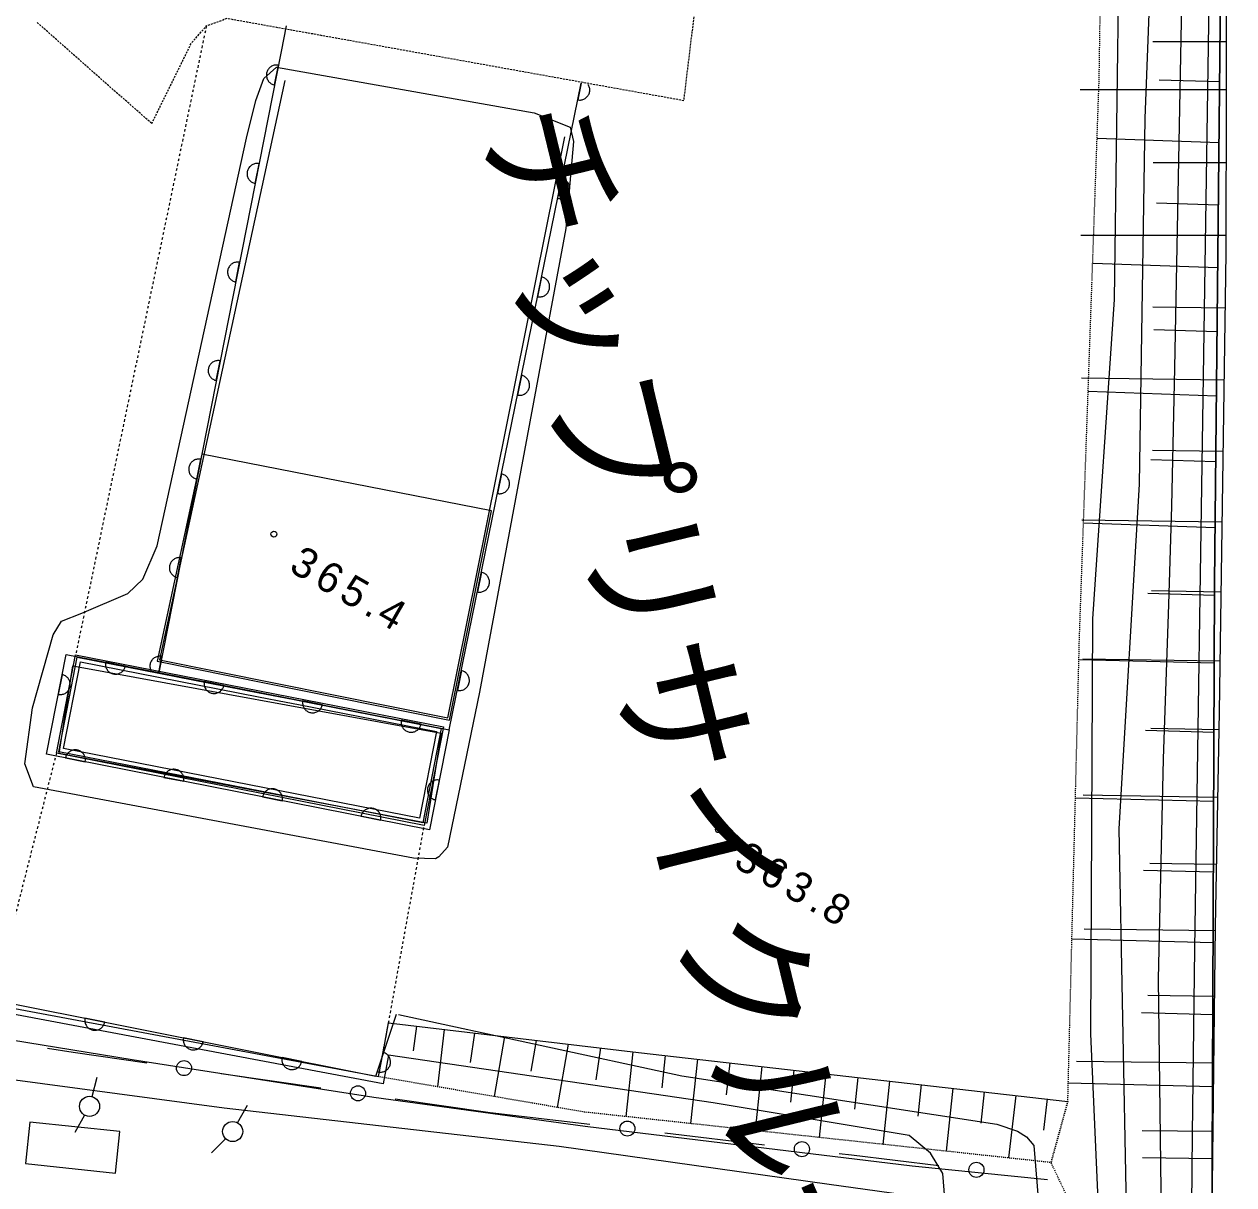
# Model space of a CAD drawing. Header units: millimetres. Extents: x 432273 to 1023813, y 170116 to 705940.
# Drawn here: x 698983 to 759188, y 578800 to 636570 of the extents above; entities that cross this region are included whole.
import ezdxf

# ---------------------------------------------------------------- set-up
doc = ezdxf.new("R2010")
doc.units = ezdxf.units.MM
doc.header["$LTSCALE"] = 100
for name, pattern in [('52106', [1.5, 1, -0.5]), ('561019', [1, 0.5, -0.5]), ('56201', [2.5, 1.25, -1.25]), ('56301', [0.5, 0.25, -0.25])]:
    doc.linetypes.add(name, pattern=pattern)
doc.layers.add('D-BGD', color=7, linetype='Continuous', lineweight=13)
doc.layers.add('●予備設計_LP横断', color=7, linetype='Continuous', lineweight=13)
doc.styles.add('$VERT_BIGFONT', font='txt', dxfattribs={"height": 0.2, "bigfont": 'BIGFONT'})
doc.styles.add('Style-WORKING', font='WORKING.shx')
doc.linetypes.add('56111', pattern='A,1.25,[30,dgnlstyle-dm500.shx,S=0.004,R=0,X=0,Y=0],1.25', length=2.5)
doc.linetypes.add('56130', pattern='A,1,-0.375,[44,dgnlstyle-dm500.shx,S=0.0012,R=0,X=0,Y=0],-0.375', length=1.75)

# ---------------------------------------------------------------- blocks, each defined once
blk = doc.blocks.new('M4142_11')
at = {"layer": '●予備設計_LP横断', "linetype": 'Continuous', "lineweight": 15}
for p, q in [((-0.133, 0.482), (-0.399, 1.446)), ((0.004, -0.5), (0.012, -1.5))]:
    blk.add_line(p, q, dxfattribs=at)
blk.add_circle((0, 0), 0.5, dxfattribs=at)
blk = doc.blocks.new('M4142_10')
at = {"layer": '●予備設計_LP横断', "linetype": 'Continuous', "lineweight": 15}
for p, q in [((-0.004, 0.5), (-0.012, 1.5)), ((-0.128, -0.483), (-0.385, -1.45))]:
    blk.add_line(p, q, dxfattribs=at)
blk.add_circle((0, 0), 0.5, dxfattribs=at)
blk = doc.blocks.new('M7312')
at = {"layer": '●予備設計_LP横断', "linetype": 'Continuous', "lineweight": 20}
blk.add_circle((0, -0.001), 0.15, dxfattribs=at)
blk = doc.blocks.new('21311212131313131')
at = {"layer": 'D-BGD', "linetype": 'Continuous'}
for p, q in [((2407041.7104, -1237198.5244), (2407184.7254, -1244413.4562)), ((2410654.7148, -1237158.5498), (2410673.1764, -1240748.3768)), ((2414235.7701, -1237135.2863), (2414279.9918, -1244239.1331)), ((2417780.9067, -1237115.1603), (2417806.6669, -1240629.1801)), ((2421303.6982, -1237094.2021), (2421344.1415, -1244059.1759)), ((2424781.7992, -1237071.5795), (2424796.4824, -1240522.5335)), ((2428223.9815, -1237052.0944), (2428260.6464, -1243878.1951)), ((2431639.0167, -1237040.5488), (2431647.4249, -1240419.6652)), ((2435009.3616, -1237027.3387), (2435033.4764, -1243709.7644)), ((2435212.5987, -1237212.7649), (2435183.8298, -1244097.9602)), ((2438352.5593, -1237022.068), (2438359.4943, -1240320.5754)), ((2438726.1499, -1237154.5585), (2438711.6132, -1240633.5992)), ((2441655.8685, -1237006.3613), (2441708.154, -1243533.203)), ((2442239.7012, -1237096.3522), (2442210.3231, -1244127.3196)), ((2444919.2894, -1236980.2186), (2444943.7677, -1240288.3298)), ((2445827.6406, -1237036.9136), (2445812.7961, -1240589.6118)), ((2448227.4005, -1236955.7403), (2448291.2126, -1243773.9015)), ((2449415.58, -1236977.4749), (2449385.58, -1244157.3005)), ((2451643.268, -1236921.8494), (2451669.0281, -1240435.8692)), ((2453005.0317, -1236918.0112), (2453011.9138, -1240387.0435)), ((2397394.9316, -1237389.7021), (2397465.1908, -1241030.6858)), ((2399387.6864, -1237664.5819), (2399374.0301, -1240677.7658)), ((2399782.0882, -1237339.875), (2399932.2104, -1244604.2991)), ((2402422.9973, -1237631.5271), (2402335.2027, -1243704.1756)), ((2403414.3003, -1237264.8139), (2403494.1633, -1240888.2543)), ((2405536.4129, -1237597.6217), (2405491.9452, -1240673.3963)), ((2408649.8284, -1237563.7163), (2408559.7524, -1243794.1663)), ((2411844.148, -1237528.9298), (2411798.5249, -1240684.6303)), ((2415038.4676, -1237494.1433), (2414946.0509, -1243886.4954)), ((2418315.7936, -1237458.4529), (2418268.9849, -1240696.1563)), ((2421593.1196, -1237422.7625), (2421498.3014, -1243981.2238)), ((2424962.2611, -1237382.5744), (2424931.4062, -1240699.99)), ((2428331.1882, -1237326.7639), (2428303.0157, -1244069.2096)), ((2431771.8935, -1237269.7644), (2431757.6581, -1240676.6747)), ((2450190.9416, -1245199.8462), (2451746.153, -1245344.4345)), ((2450045.9364, -1246759.5421), (2453165.3283, -1247049.5525)), ((2449900.0949, -1248328.2329), (2451464.6947, -1248469.1447)), ((2449754.2535, -1249896.9238), (2452893.2605, -1250170.5605)), ((2449607.5685, -1251474.6874), (2451181.6108, -1251611.9014)), ((2449460.8836, -1253052.451), (2452618.0457, -1253327.6704)), ((2449313.3486, -1254639.3575), (2450896.505, -1254777.3481)), ((2449165.8137, -1256226.2639), (2452341.2771, -1256503.0071)), ((2449017.4221, -1257822.3844), (2450609.7632, -1257961.1578)), ((2448869.0305, -1259418.505), (2452062.9316, -1259696.855)), ((2452278.8194, -1264184.9394, 364260.9803), (2452760.7981, -1259210.3163, 364409.9803)), ((2448719.7773, -1261023.8931), (2450321.3641, -1261163.4722)), ((2448570.5241, -1262629.2812), (2451782.97, -1262909.2475)), ((2448420.3502, -1264244.5727), (2450030.9489, -1264384.9326)), ((2448269.0193, -1265859.7541), (2451501.2822, -1266141.4474)), ((2448112.1736, -1267474.6533), (2449710.3909, -1267664.1587)), ((2451435.9152, -1272890.5506, 363999.9803), (2451917.8939, -1267915.9275, 364148.9803)), ((2447955.3279, -1269089.5525), (2451115.934, -1269565.8806)), ((2432432.9216, -1275324.4351, 364959.9803), (2400121.7525, -1269435.4933, 364449.9803)), ((2447801.2431, -1270676.0253), (2449339.9856, -1270907.9258)), ((2447647.1582, -1272262.4981), (2450641.5221, -1272713.7721)), ((2450850.302, -1277631.7344, 363951.9803), (2451435.9152, -1272890.5506, 363999.9803)), ((2447501.1684, -1273765.6246), (2448964.6178, -1273947.8731)), ((2447355.1785, -1275268.7511), (2450214.6122, -1275546.4712)), ((2447220.3744, -1276656.7071), (2448447.6116, -1276783.8586)), ((2449778.6188, -1286315.8469, 363864.9803), (2450390.347, -1281354.1116, 363914.9803))]:
    blk.add_line(p, q, dxfattribs=at)
at = {"layer": 'D-BGD', "linetype": '56201'}
for p, q in [((2447085.5704, -1278044.6631), (2437217.6211, -1276471.9686)), ((2397659.4986, -1288144.2584), (2429089.0764, -1293996.3393)), ((2434012.5255, -1294855.0172), (2444731.5949, -1297342.8218))]:
    blk.add_line(p, q, dxfattribs=at)
at = {"layer": 'D-BGD', "linetype": '52106'}
blk.add_line((2402577.305, -1290764.6266), (2397669.3014, -1296568.8081), dxfattribs=at)
at = {"layer": 'D-BGD', "linetype": 'Continuous', "flags": 128}
for points, elevation in [([(2358657.0594, -1257434.2488), (2358883.0058, -1257488.4433), (2363666.2552, -1254985.92), (2364292.9544, -1248216.2993), (2364580.1369, -1244903.237), (2364757.1441, -1243863.5191), (2365081.6103, -1242841.8236), (2365767.0011, -1242114.615), (2367495.7859, -1241718.0511), (2379966.6338, -1240980.9038), (2401301.6748, -1241346.7601), (2419492.4065, -1241244.2065), (2436666.7125, -1241913.3682), (2455513.3578, -1241154.112), (2466807.6847, -1240560.6597), (2476199.2309, -1240685.7736), (2501095.1879, -1240523.7048), (2506318.34, -1240689.1424)], 364999.9803), ([(2367992.8916, -1238440.1059), (2442560.1503, -1238020.1164), (2451766.1215, -1237949.0163), (2458972.2052, -1237851.3192), (2504317.9244, -1237035.7942)], 366999.9802), ([(2368740.0435, -1240019.9441), (2374036.951, -1239707.0406), (2375608.7455, -1239680.5497), (2379180.0497, -1239666.7686), (2413668.1345, -1239615.3553), (2420559.7728, -1239621.4084), (2425451.9913, -1239660.4024), (2433138.1263, -1239770.7815), (2444120.4183, -1239793.1361), (2459856.0138, -1239258.5801), (2464105.7785, -1239136.2574), (2470356.4361, -1239061.6028), (2504117.5074, -1238824.2423)], 365999.9802), ([(2458552.7642, -1242324.3598), (2446905.6598, -1243089.5008), (2426252.4713, -1243425.2469), (2410327.619, -1242672.8369), (2392997.4266, -1242800.7269)], 363999.9803), ([(2455242.761, -1250174.1657), (2454010.0634, -1250312.1883), (2453010.2836, -1250949.3715), (2452157.2485, -1252020.3), (2450730.0789, -1261814.0098), (2448693.1363, -1278006.9738), (2450116.0072, -1278242.1081), (2446840.6448, -1298007.1778), (2446339.4976, -1297920.9375), (2444703.4081, -1306342.8145), (2442180.4309, -1317621.7686), (2438025.4239, -1334245.5786), (2435174.1676, -1349147.9884), (2434283.2729, -1364717.7196), (2433592.2719, -1370426.1047)], 362999.9804)]:
    blk.add_lwpolyline(points, dxfattribs=dict(at, elevation=elevation))
for points in [[(2365981.9522, -1259137.916), (2365034.3823, -1258144.9249), (2364480.1786, -1257368.4173), (2363989.5659, -1256602.7809), (2363342.9416, -1254991.3323), (2363300.26, -1254719.4384), (2362907.4495, -1252204.942), (2363146.3249, -1245875.1139), (2363145.2679, -1245783.3322), (2363111.2929, -1240122.6832), (2363590.3494, -1238891.4863), (2363874.1763, -1238612.5092), (2364040.029, -1238449.0746), (2364492.4052, -1238174.5846), (2367026.3351, -1238017.0004), (2424346.0317, -1237392.783), (2457313.956, -1236846.6285), (2510931.4244, -1235738.1453)], [(2510931.4244, -1235738.1453), (2457313.956, -1236846.6285), (2424346.0317, -1237392.783), (2367026.3351, -1238017.0004)], [(2447085.5704, -1278044.6631), (2448296.3083, -1265578.7845), (2450287.5168, -1244161.0692)]]:
    blk.add_lwpolyline(points, dxfattribs=at)
at = {"layer": 'D-BGD', "linetype": 'Continuous', "extrusion": (-0.00937, 0.54142, 0.8407), "elevation": -383061.6626}
blk.add_lwpolyline([(-2343101.2117, 1273920.5782), (-2366392.7494, 1274271.4544), (-2377967.6456, 1274234.5201)], dxfattribs=at)
at = {"layer": 'D-BGD', "linetype": '561019', "flags": 128}
for points in [[(2515499.6151, -1287423.6178), (2515313.0423, -1287410.4039), (2513204.8792, -1287262.9706), (2511180.9905, -1271959.261), (2509661.3522, -1256382.0983), (2508806.4833, -1247624.8923), (2508547.8894, -1243765.6633), (2508018.7667, -1243289.0355), (2506687.3321, -1243122.1975), (2467350.7416, -1243462.9369), (2456102.6642, -1243559.5704), (2454930.7367, -1244144.6948), (2453349.7975, -1244933.4254), (2450287.5168, -1244161.0692), (2427291.9615, -1244064.985), (2399363.1772, -1243661.2079), (2391059.0036, -1243707.2681), (2371336.6538, -1243814.9852), (2369169.3524, -1244137.9344), (2368384.9062, -1244821.1767), (2367821.1542, -1245803.0813), (2367568.1256, -1246348.587), (2367378.5703, -1247557.0015), (2367313.8553, -1248020.9109), (2367175.5581, -1249006.5776), (2366599.6253, -1252634.6831), (2366445.4273, -1254155.4434), (2366505.9334, -1255402.7075), (2366721.1522, -1256569.3616), (2367419.1657, -1258447.2105), (2366687.3407, -1258799.0076), (2365981.9522, -1259137.916)], [(2450287.5168, -1244161.0692), (2453349.7975, -1244933.4254), (2452477.0458, -1254945.1414), (2451322.0092, -1268198.4985), (2449771.1758, -1278488.8292), (2448978.5549, -1278358.1691), (2447085.5704, -1278044.6631)]]:
    blk.add_lwpolyline(points, dxfattribs=at)
at = {"layer": 'D-BGD', "linetype": '56130', "flags": 128}
for points in [[(2390794.8121, -1269858.7644), (2390671.0307, -1271007.4228), (2388487.003, -1284480.678), (2386846.0935, -1295170.8728), (2384623.2162, -1307848.7743), (2381092.5036, -1328582.1731), (2378102.3982, -1347393.0058), (2376839.8493, -1353439.4661), (2376097.3836, -1356996.9261), (2374326.9772, -1364999.8414), (2374120.1857, -1366154.3587), (2371432.5954, -1379293.8031), (2369644.5415, -1388034.9226), (2384812.9901, -1390339.8152), (2411627.5406, -1394417.8834), (2418706.3849, -1395381.4487), (2424331.7446, -1395670.1665), (2431024.6217, -1396014.3053), (2434892.6826, -1396191.4808), (2434963.707, -1396195.021), (2436999.0512, -1381414.8296), (2439893.2052, -1362356.523), (2440798.3306, -1355813.4256), (2442598.9652, -1342805.1894), (2444182.3015, -1327796.9326), (2446120.5837, -1312294.4034), (2446963.9528, -1306316.0185), (2447997.389, -1299055.3967), (2449172.3938, -1290757.3173), (2450801.8342, -1278692.7979), (2452015.7852, -1268147.3628), (2453656.7244, -1251844.7754), (2454189.9516, -1245085.5467)], [(2514622.5471, -1246109.5844), (2512893.2219, -1246076.058), (2511007.7941, -1246040.2981), (2509122.8466, -1246003.661), (2508538.3439, -1245992.6328), (2455835.1973, -1246138.9807), (2454668.7366, -1255950.0081), (2453065.6197, -1269434.6053), (2451493.7545, -1286129.5583), (2448677.5255, -1311230.5458), (2446125.954, -1331880.9221), (2443096.5522, -1352227.5349), (2441273.7638, -1368245.885), (2438168.0862, -1395687.3816), (2463869.9986, -1403649.2413), (2479646.1722, -1408057.3047), (2485599.6149, -1409294.0132), (2492122.8579, -1409194.1562), (2499317.4246, -1408276.1669), (2501939.2717, -1407512.3298), (2503905.387, -1406763.4532), (2505752.3793, -1405680.3152), (2507219.1074, -1404737.8582), (2508591.4903, -1403384.6409), (2509935.5906, -1401685.3296), (2510922.4481, -1399736.8685), (2511901.0458, -1397709.7832), (2512596.2901, -1395912.9126), (2516142.0589, -1380999.6716), (2516436.1306, -1379760.6903), (2519187.2668, -1366609.2918), (2522979.4057, -1351173.1209), (2524671.516, -1344479.4288), (2524926.2807, -1344103.5992), (2527762.7037, -1339909.4296), (2532672.783, -1322814.3045), (2534881.5989, -1317255.0851), (2538710.9996, -1310972.1599), (2543848.6315, -1302751.4), (2546419.3592, -1297676.4541), (2548058.678, -1293830.1788), (2549288.4649, -1290946.4903), (2550142.7856, -1288615.3832), (2550802.9156, -1286451.578), (2552060.9305, -1282329.3004), (2553583.4364, -1272715.4655), (2555409.2438, -1262455.9617), (2558253.2637, -1246281.8678), (2550721.8299, -1246307.4797), (2526587.9327, -1246387.3916), (2525836.3787, -1246331.6549), (2524047.6685, -1246198.3567), (2522257.601, -1246065.4555), (2520621.0685, -1245943.6426)]]:
    blk.add_lwpolyline(points, dxfattribs=at)
at = {"layer": 'D-BGD', "linetype": 'Continuous'}
for points, elevation in [([(2446665.7917, -1277564.0522), (2449412.8818, -1263403.7848), (2451502.3479, -1247675.0689), (2451818.3755, -1246639.6335), (2452095.2224, -1246175.5691), (2452520.3549, -1245815.4825), (2455543.9954, -1245498.4697), (2456447.4067, -1245514.2147), (2456881.3778, -1245637.7828), (2457278.4066, -1245912.1331), (2457815.5902, -1246388.6136), (2461143.77, -1250992.2769), (2462180.7455, -1251867.7663), (2463278.8641, -1252423.3158), (2463951.5251, -1252506.5459), (2500705.2731, -1256027.9596), (2508717.6584, -1256823.1173)], 363999.9803), ([(2400121.7525, -1269435.4933), (2400955.2031, -1269587.365), (2400960.8563, -1269543.7183), (2400962.9177, -1269500.3852), (2400961.3872, -1269457.366), (2400956.7451, -1269413.7833), (2400946.6735, -1269371.7885), (2400934.3673, -1269329.7105), (2400917.9892, -1269288.8234), (2400897.9359, -1269250.4845), (2400875.1679, -1269212.9397), (2400848.2446, -1269178.8202), (2400819.4838, -1269145.9749), (2400786.5677, -1269116.555), (2400752.211, -1269089.7666), (2400715.9336, -1269066.4869), (2400677.3384, -1269045.3584), (2400637.2194, -1269029.096), (2400595.6598, -1269015.465), (2400553.0567, -1269005.8229), (2400509.4099, -1269000.1697), (2400466.0769, -1268998.1083), (2400423.0576, -1268999.6388), (2400379.4749, -1269004.281), (2400337.4801, -1269014.3526), (2400295.4021, -1269026.6587), (2400254.515, -1269043.0368), (2400216.1762, -1269063.0901), (2400186.8587, -1269081.2418)], 364454.9803), ([(2432610.2769, -1275729.3364), (2437107.3606, -1276344.3456), (2434015.4507, -1294716.3938), (2429651.6059, -1294128.7231), (2432610.2769, -1275729.3364)], 363999.9803), ([(2429887.1965, -1289845.7457), (2429080.2272, -1289703.8107), (2429074.574, -1289747.4575), (2429072.5126, -1289790.7905), (2429074.0431, -1289833.8098), (2429079.5624, -1289877.8727), (2429089.634, -1289919.8675), (2429103.2975, -1289961.5485), (2429118.7985, -1290001.9554), (2429139.7289, -1290040.7744), (2429162.4969, -1290078.3193), (2429190.7776, -1290112.0418), (2429218.6612, -1290144.4069), (2429251.5773, -1290173.8268), (2429286.4142, -1290199.738), (2429323.0886, -1290224.3751), (2429361.767, -1290243.2691), (2429401.4058, -1290260.4087), (2429443.4456, -1290273.1625), (2429486.0487, -1290282.8046), (2429529.6955, -1290288.4578), (2429573.0285, -1290290.5192), (2429616.0478, -1290288.9887), (2429659.2335, -1290282.9892), (2429702.1054, -1290273.3978), (2429743.7865, -1290259.7343), (2429784.1934, -1290244.2333), (2429820.2977, -1290224.0968)], 365101.9803)]:
    blk.add_lwpolyline(points, dxfattribs=dict(at, elevation=elevation))
at = {"layer": 'D-BGD', "linetype": 'Continuous', "extrusion": (0.558135, -0.078466, 0.826032), "elevation": 1768792.5245}
blk.add_lwpolyline([(-901739.7341, -1945547.4229), (-901133.278, -1945515.4867), (-896745.8725, -1945288.3849)], dxfattribs=at)
at = {"layer": 'D-BGD', "linetype": '52106', "flags": 128}
blk.add_lwpolyline([(2402577.305, -1290764.6266), (2399300.7812, -1289232.0041), (2398532.7707, -1288873.1286), (2397659.4986, -1288144.2584), (2397258.9821, -1287122.4138), (2397934.2927, -1282856.708), (2400871.0145, -1264301.6608), (2390473.6861, -1263256.5719), (2378525.7108, -1262186.8487), (2372448.0792, -1261424.8128), (2370233.8166, -1261038.0307), (2367646.5203, -1260081.0837), (2366736.2103, -1259565.6455), (2365981.9522, -1259137.916)], dxfattribs=at)
at = {"layer": 'D-BGD', "linetype": 'Continuous', "flags": 128}
for points, elevation in [([(2407371.2887, -1270045.6068), (2430527.9571, -1273866.6126), (2438272.665, -1275288.1797), (2438772.9819, -1275709.1368), (2438877.1922, -1275879.0492), (2438868.0303, -1276966.1903), (2435709.4215, -1295951.547), (2434574.5452, -1296419.01), (2431769.2945, -1296087.1916), (2428119.962, -1295143.9464), (2427425.6006, -1294742.1664), (2427013.8924, -1293732.4356), (2425983.279, -1291460.4619), (2425254.1429, -1290730.6945), (2423588.0462, -1290056.8791), (2403204.0808, -1286035.7164), (2401322.7739, -1285600.9189), (2400215.5134, -1285230.7512), (2399633.7857, -1284604.4814), (2401644.1714, -1271744.1318), (2402321.8724, -1269937.6574), (2403038.3513, -1269757.5854)], 363999.9803), ([(2431211.4903, -1282405.7588), (2432375.7998, -1275728.6592), (2437102.2526, -1276553.5964), (2433930.8977, -1294739.6487), (2429204.4449, -1293914.7115), (2430790.3208, -1284822.364), (2431095.3058, -1283074.0597)], 363999.9803), ([(2431337.3111, -1282848.5704), (2432538.5753, -1275960.2734), (2436870.6384, -1276716.3719), (2433768.1222, -1294508.0345), (2429436.059, -1293751.936), (2430987.3172, -1284856.1047), (2431227.9708, -1283477.2966)], 362999.9804)]:
    blk.add_lwpolyline(points, close=True, dxfattribs=dict(at, elevation=elevation))
at = {"layer": 'D-BGD', "linetype": '56111'}
for points in [[(2400291.8199, -1284179.2274), (2429249.8785, -1289822.905), (2431846.5948, -1275410.4517), (2402804.6451, -1270192.8249)], [(2444731.5949, -1297342.8218), (2446390.7873, -1297625.2444), (2446594.007, -1297660.1119), (2449771.1758, -1278488.8292), (2448644.0811, -1278302.75), (2447085.5704, -1278044.6631)]]:
    blk.add_lwpolyline(points, dxfattribs=at)
at = {"layer": 'D-BGD', "linetype": 'Continuous'}
for points, elevation in [([(2404889.9571, -1270304.9478), (2405873.6456, -1270484.3435), (2405879.7791, -1270439.8195), (2405881.8404, -1270396.4865), (2405880.31, -1270353.4672), (2405874.3104, -1270310.2815), (2405865.5962, -1270267.8898), (2405852.4129, -1270225.3316), (2405836.9119, -1270184.9247), (2405816.3784, -1270147.463), (2405793.6104, -1270109.9181), (2405766.2902, -1270074.4413), (2405737.0492, -1270042.4731), (2405705.4904, -1270012.6563), (2405670.6536, -1269986.745), (2405634.8563, -1269962.5881), (2405595.7809, -1269942.3368), (2405555.6619, -1269926.0744), (2405514.1024, -1269912.4435), (2405471.4992, -1269902.8014), (2405428.3326, -1269896.2709), (2405384.5194, -1269895.0867), (2405341.9803, -1269895.7401), (2405297.9175, -1269901.2594), (2405255.0455, -1269910.8508), (2405213.8447, -1269923.6371), (2405173.4378, -1269939.1381), (2405134.6187, -1269960.0686), (2405097.0738, -1269982.8365), (2405062.9544, -1270009.7598), (2405030.1091, -1270038.5206), (2405001.1694, -1270070.5596), (2404973.9008, -1270105.7934), (2404949.7439, -1270141.5907), (2404929.4926, -1270180.6661), (2404913.2302, -1270220.785), (2404900.0794, -1270261.4674), (2404889.9571, -1270304.9478)], 364532.9803), ([(2409808.0027, -1271200.5689), (2410792.5683, -1271380.4447), (2410798.2216, -1271336.798), (2410800.283, -1271293.4649), (2410798.7525, -1271250.4457), (2410793.2332, -1271206.3828), (2410783.1616, -1271164.388), (2410770.8554, -1271122.31), (2410755.3544, -1271081.9031), (2410734.424, -1271043.0841), (2410711.656, -1271005.5392), (2410684.7327, -1270971.4197), (2410655.9719, -1270938.5744), (2410623.933, -1270909.6347), (2410588.6991, -1270882.3661), (2410552.4217, -1270859.0864), (2410513.3463, -1270838.8351), (2410474.5847, -1270822.1757), (2410433.0251, -1270808.5447), (2410389.5448, -1270798.4224), (2410345.898, -1270792.7692), (2410302.565, -1270790.7078), (2410259.5457, -1270792.2383), (2410216.8402, -1270797.3607), (2410173.9682, -1270806.9521), (2410131.8902, -1270819.2582), (2410091.0031, -1270835.6364), (2410053.5415, -1270856.1698), (2410015.1194, -1270878.4576), (2409980.5198, -1270906.2581), (2409948.1546, -1270934.1417), (2409918.7347, -1270967.0578), (2409892.8235, -1271001.8947), (2409868.6666, -1271037.692), (2409848.4153, -1271076.7673), (2409832.1529, -1271116.8863), (2409818.5219, -1271158.4459), (2409808.0027, -1271200.5689)], 364610.9803), ([(2414726.4452, -1272097.5473), (2415710.1337, -1272276.943), (2415716.2672, -1272232.419), (2415717.8484, -1272189.9632), (2415716.7981, -1272146.0668), (2415711.6757, -1272103.3612), (2415702.0843, -1272060.4893), (2415689.7782, -1272018.4113), (2415672.9198, -1271978.4013), (2415652.8665, -1271940.0625), (2415630.0985, -1271902.5176), (2415603.6555, -1271867.521), (2415574.4144, -1271835.5528), (2415541.9785, -1271805.2558), (2415507.1417, -1271779.3446), (2415471.3444, -1271755.1876), (2415432.269, -1271734.9364), (2415392.15, -1271718.6739), (2415350.5905, -1271705.043), (2415307.9873, -1271695.4009), (2415264.8207, -1271688.8705), (2415221.0075, -1271687.6862), (2415178.4684, -1271688.3396), (2415134.4056, -1271693.8589), (2415092.4108, -1271703.9305), (2415050.3328, -1271716.2366), (2415009.9259, -1271731.7376), (2414971.1068, -1271752.6681), (2414933.5619, -1271775.4361), (2414899.4425, -1271802.3593), (2414866.5972, -1271831.1202), (2414837.6575, -1271863.1591), (2414810.3889, -1271898.3929), (2414787.1091, -1271934.6704), (2414766.8579, -1271973.7458), (2414749.7183, -1272013.3846), (2414736.5675, -1272054.067), (2414726.4452, -1272097.5473)], 364687.9803), ([(2419645.3679, -1272993.6486), (2420629.0564, -1273173.0443), (2420634.7097, -1273129.3975), (2420636.7711, -1273086.0645), (2420635.2406, -1273043.0452), (2420629.7213, -1272998.9823), (2420620.5268, -1272957.4677), (2420607.3435, -1272914.9095), (2420591.8425, -1272874.5026), (2420571.7892, -1272836.1638), (2420549.0213, -1272798.6189), (2420521.2208, -1272764.0192), (2420493.3372, -1272731.6541), (2420460.4211, -1272702.2342), (2420426.0644, -1272675.4458), (2420389.7869, -1272652.1661), (2420350.7116, -1272631.9148), (2420311.0728, -1272614.7752), (2420269.5132, -1272601.1443), (2420226.91, -1272591.5022), (2420183.2633, -1272585.8489), (2420139.9302, -1272583.7875), (2420096.911, -1272585.318), (2420052.8481, -1272590.8373), (2420010.4563, -1272599.5516), (2419968.7753, -1272613.2151), (2419928.3684, -1272628.7161), (2419890.0296, -1272648.7694), (2419852.4847, -1272671.5373), (2419817.885, -1272699.3378), (2419785.5199, -1272727.2214), (2419756.1, -1272760.1375), (2419729.3116, -1272794.4942), (2419705.1547, -1272830.2915), (2419684.9034, -1272869.3669), (2419668.641, -1272909.4858), (2419655.01, -1272951.0454), (2419645.3679, -1272993.6486)], 364765.9803), ([(2424562.9333, -1273890.1468), (2425547.499, -1274070.0227), (2425553.1522, -1274026.3759), (2425555.2136, -1273983.0429), (2425553.6831, -1273940.0236), (2425548.1638, -1273895.9608), (2425538.5724, -1273853.0888), (2425526.2663, -1273811.0108), (2425510.2851, -1273771.481), (2425489.3546, -1273732.662), (2425466.5866, -1273695.1171), (2425439.6634, -1273660.9977), (2425410.9025, -1273628.1524), (2425379.3438, -1273598.3355), (2425343.6298, -1273571.9441), (2425307.8325, -1273547.7872), (2425268.7571, -1273527.5359), (2425229.5153, -1273511.7536), (2425187.9557, -1273498.1227), (2425144.4754, -1273488.0004), (2425101.3088, -1273481.47), (2425057.4956, -1273480.2858), (2425014.9565, -1273480.9391), (2424971.7708, -1273486.9386), (2424928.8989, -1273496.53), (2424886.8209, -1273508.8361), (2424845.9338, -1273525.2143), (2424808.4721, -1273545.7478), (2424770.05, -1273568.0356), (2424735.9306, -1273594.9589), (2424703.0853, -1273623.7197), (2424674.1456, -1273655.7586), (2424647.7541, -1273691.4727), (2424623.5972, -1273727.2699), (2424603.346, -1273766.3453), (2424587.0835, -1273806.4643), (2424573.9328, -1273847.1467), (2424562.9333, -1273890.1468)], 364843.9803), ([(2429481.856, -1274786.2481), (2430465.5445, -1274965.6438), (2430471.1978, -1274921.997), (2430473.2592, -1274878.664), (2430471.7287, -1274835.6447), (2430467.0865, -1274792.062), (2430457.0149, -1274750.0672), (2430444.7088, -1274707.9892), (2430428.3306, -1274667.1021), (2430408.2774, -1274628.7633), (2430385.5094, -1274591.2184), (2430358.5861, -1274557.099), (2430329.8253, -1274524.2536), (2430296.9092, -1274494.8337), (2430262.5525, -1274468.0453), (2430226.275, -1274444.7656), (2430187.1997, -1274424.5143), (2430147.5609, -1274407.3747), (2430106.0013, -1274393.7438), (2430063.3981, -1274384.1017), (2430019.7514, -1274378.4484), (2429976.4183, -1274376.387), (2429933.3991, -1274377.9175), (2429889.3362, -1274383.4369), (2429847.8216, -1274392.6313), (2429805.2634, -1274405.8146), (2429764.8565, -1274421.3156), (2429726.5177, -1274441.3689), (2429688.9728, -1274464.1369), (2429654.3731, -1274491.9373), (2429621.5278, -1274520.6981), (2429592.5881, -1274552.7371), (2429565.7997, -1274587.0937), (2429542.0398, -1274624.2483), (2429521.7885, -1274663.3237), (2429505.1291, -1274702.0854), (2429491.4981, -1274743.6449), (2429481.856, -1274786.2481)], 364920.9803), ([(2435937.3413, -1275940.9614), (2434952.526, -1275767.7891), (2434946.8728, -1275811.4359), (2434944.8114, -1275854.7689), (2434947.219, -1275898.2683), (2434952.3414, -1275940.9738), (2434961.9328, -1275983.8458), (2434975.5963, -1276025.5269), (2434991.0973, -1276065.9338), (2435012.5079, -1276103.8756), (2435035.2759, -1276141.4205), (2435062.1992, -1276175.54), (2435090.96, -1276208.3853), (2435123.8761, -1276237.8052), (2435158.713, -1276263.7164), (2435194.9904, -1276286.9961), (2435234.0658, -1276307.2474), (2435274.1848, -1276323.5099), (2435315.7443, -1276337.1408), (2435358.3475, -1276346.7829), (2435401.9943, -1276352.4362), (2435445.8075, -1276353.6204), (2435488.8268, -1276352.0899), (2435531.5323, -1276346.9675), (2435574.4042, -1276337.3761), (2435616.0853, -1276323.7127), (2435656.4922, -1276308.2116), (2435694.434, -1276286.801), (2435731.9789, -1276264.033), (2435766.0984, -1276237.1097), (2435798.9437, -1276208.3489), (2435828.3636, -1276175.4328), (2435854.2748, -1276140.5959), (2435878.4317, -1276104.7987), (2435897.8059, -1276065.2431), (2435914.0683, -1276025.1241), (2435927.6992, -1275983.5646), (2435937.3413, -1275940.9614)], 364784.9803), ([(2432185.11, -1276739.226), (2432011.9377, -1277724.0413), (2432055.5844, -1277729.6946), (2432098.9175, -1277731.756), (2432141.9367, -1277730.2255), (2432185.9996, -1277724.7062), (2432227.9944, -1277714.6346), (2432270.5526, -1277701.4513), (2432310.0824, -1277685.4701), (2432348.9014, -1277664.5396), (2432386.4463, -1277641.7716), (2432420.5657, -1277614.8484), (2432452.5339, -1277585.6074), (2432481.9538, -1277552.6913), (2432507.865, -1277517.8544), (2432532.0219, -1277482.0571), (2432551.396, -1277442.5016), (2432567.6585, -1277402.3826), (2432581.2894, -1277360.823), (2432590.9315, -1277318.2198), (2432596.5848, -1277274.5731), (2432598.6461, -1277231.2401), (2432597.1157, -1277188.2208), (2432591.1161, -1277145.0351), (2432581.5247, -1277102.1631), (2432567.8612, -1277060.4821), (2432552.3602, -1277020.0752), (2432530.9496, -1276982.1333), (2432508.1816, -1276944.5884), (2432480.3812, -1276909.9888), (2432452.4975, -1276877.6236), (2432419.5814, -1276848.2038), (2432384.7445, -1276822.2925), (2432347.5899, -1276798.5326), (2432308.5145, -1276778.2813), (2432269.2727, -1276762.4991), (2432227.7132, -1276748.8681), (2432185.11, -1276739.226)], 364979.9803), ([(2448567.4542, -1278257.3815), (2449522.5493, -1278555.6486), (2449533.5487, -1278512.6484), (2449540.9563, -1278469.962), (2449544.772, -1278427.5894), (2449545.0791, -1278383.296), (2449540.4369, -1278339.7133), (2449533.08, -1278296.9246), (2449522.1313, -1278254.4496), (2449506.6302, -1278214.0427), (2449488.8947, -1278173.5526), (2449465.6465, -1278136.8848), (2449441.041, -1278100.6141), (2449412.7604, -1278066.8916), (2449381.2016, -1278037.0747), (2449348.6825, -1278009.0122), (2449312.4882, -1277983.4979), (2449274.7702, -1277962.8497), (2449236.0918, -1277943.9558), (2449194.1353, -1277928.9675), (2449151.1351, -1277917.968), (2449108.4488, -1277910.5604), (2449066.0761, -1277906.7447), (2449021.7827, -1277906.4377), (2448978.2, -1277911.0798), (2448935.4113, -1277918.4367), (2448892.9363, -1277929.3855), (2448852.5294, -1277944.8865), (2448812.9164, -1277963.1022), (2448775.3716, -1277985.8702), (2448739.581, -1278009.5986), (2448706.7357, -1278038.3594), (2448676.0417, -1278069.438), (2448647.4989, -1278102.8343), (2448621.9847, -1278139.0285), (2448601.3364, -1278176.7465), (2448583.3196, -1278215.9051), (2448567.4542, -1278257.3815)], 364867.9803), ([(2436832.9127, -1279627.8981), (2437006.0851, -1278643.0828), (2436962.4383, -1278637.4295), (2436919.1053, -1278635.3682), (2436876.086, -1278636.8986), (2436832.0231, -1278642.418), (2436790.0283, -1278652.4896), (2436747.9503, -1278664.7957), (2436707.9404, -1278681.6541), (2436669.6016, -1278701.7073), (2436632.0567, -1278724.4753), (2436597.457, -1278752.2758), (2436565.4889, -1278781.5168), (2436536.5492, -1278813.5557), (2436509.2806, -1278848.7896), (2436486.0008, -1278885.067), (2436465.7496, -1278924.1424), (2436449.4871, -1278964.2614), (2436436.3364, -1279004.9438), (2436427.0912, -1279048.9043), (2436421.438, -1279092.5511), (2436419.8568, -1279135.0069), (2436421.3873, -1279178.0262), (2436426.9066, -1279222.0891), (2436436.9782, -1279264.0839), (2436449.2843, -1279306.1619), (2436466.1427, -1279346.1718), (2436486.196, -1279384.5106), (2436509.8411, -1279422.5357), (2436536.7644, -1279456.6552), (2436566.0054, -1279488.6233), (2436598.0443, -1279517.563), (2436633.2782, -1279544.8316), (2436669.5556, -1279568.1114), (2436708.631, -1279588.3626), (2436748.75, -1279604.6251), (2436789.4324, -1279617.7758), (2436832.9127, -1279627.8981)], 364739.9803), ([(2431321.0027, -1281664.2631), (2431149.1877, -1282648.6814), (2431192.8345, -1282654.3347), (2431236.1675, -1282656.3961), (2431279.1868, -1282654.8656), (2431322.3725, -1282648.866), (2431365.2445, -1282639.2746), (2431406.4453, -1282626.4883), (2431447.3324, -1282610.1101), (2431485.2743, -1282588.6995), (2431522.8192, -1282565.9315), (2431556.9386, -1282539.0083), (2431589.7839, -1282510.2474), (2431618.7236, -1282478.2085), (2431645.1151, -1282442.4945), (2431668.3948, -1282406.217), (2431688.6461, -1282367.1416), (2431704.9085, -1282327.0226), (2431718.0593, -1282286.3402), (2431728.1816, -1282242.8599), (2431733.8348, -1282199.2131), (2431735.019, -1282155.3999), (2431733.0084, -1282113.2578), (2431727.489, -1282069.195), (2431717.4174, -1282027.2002), (2431705.1113, -1281985.1222), (2431688.7331, -1281944.2351), (2431668.1997, -1281906.7734), (2431645.4317, -1281869.2285), (2431617.6312, -1281834.6288), (2431588.3902, -1281802.6607), (2431556.3513, -1281773.721), (2431521.1174, -1281746.4524), (2431484.84, -1281723.1727), (2431445.7646, -1281702.9214), (2431405.6456, -1281686.6589), (2431364.9632, -1281673.5082), (2431321.0027, -1281664.2631)], 365030.9803), ([(2449096.5989, -1282326.2822), (2448921.1921, -1283311.0143), (2448964.8389, -1283316.6675), (2449008.6521, -1283317.8517), (2449051.1912, -1283317.1984), (2449095.254, -1283311.6791), (2449137.2488, -1283301.6075), (2449179.3268, -1283289.3014), (2449220.2139, -1283272.9232), (2449258.1558, -1283251.5126), (2449295.7007, -1283228.7446), (2449329.8201, -1283201.8213), (2449362.6655, -1283173.0605), (2449391.6052, -1283141.0215), (2449417.9966, -1283105.3075), (2449442.1535, -1283069.5102), (2449462.4048, -1283030.4349), (2449478.6672, -1282990.3159), (2449491.818, -1282949.6335), (2449501.0631, -1282905.673), (2449507.5935, -1282862.5064), (2449508.7777, -1282818.6932), (2449506.767, -1282776.5511), (2449501.2477, -1282732.4882), (2449492.5335, -1282690.0964), (2449478.87, -1282648.4154), (2449463.369, -1282608.0085), (2449441.9584, -1282570.0666), (2449419.6706, -1282531.6446), (2449392.2671, -1282498.4023), (2449363.5063, -1282465.557), (2449330.5902, -1282436.1371), (2449296.2335, -1282409.3487), (2449259.956, -1282386.0689), (2449220.8807, -1282365.8176), (2449180.7617, -1282349.5552), (2449139.2021, -1282335.9243), (2449096.5989, -1282326.2822)], 364871.9803), ([(2435966.6541, -1284550.6174), (2436139.8265, -1283565.8021), (2436096.1797, -1283560.1488), (2436052.8467, -1283558.0875), (2436010.7046, -1283560.0981), (2435966.6417, -1283565.6175), (2435924.6469, -1283575.6891), (2435882.5689, -1283587.9952), (2435841.6818, -1283604.3734), (2435804.2201, -1283624.9068), (2435766.6752, -1283647.6748), (2435732.0756, -1283675.4753), (2435699.2303, -1283704.2361), (2435670.2906, -1283736.275), (2435643.8992, -1283771.9891), (2435620.6194, -1283808.2665), (2435600.3681, -1283847.3419), (2435584.1057, -1283887.4609), (2435570.9549, -1283928.1433), (2435560.8326, -1283971.6236), (2435555.1794, -1284015.2704), (2435554.4754, -1284058.2064), (2435556.0059, -1284101.2257), (2435561.5252, -1284145.2886), (2435570.7196, -1284186.8032), (2435583.9029, -1284229.3614), (2435600.2811, -1284270.2485), (2435620.8145, -1284307.7101), (2435643.5825, -1284345.255), (2435671.383, -1284379.8547), (2435700.1438, -1284412.7), (2435732.6629, -1284440.7625), (2435767.0196, -1284467.5509), (2435804.1742, -1284491.3109), (2435843.2496, -1284511.5621), (2435882.4914, -1284527.3444), (2435924.051, -1284540.9753), (2435966.6541, -1284550.6174)], 364858.9803), ([(2400526.0761, -1284690.5209), (2399541.2608, -1284517.3486), (2399536.4847, -1284561.4755), (2399534.4233, -1284604.8086), (2399535.9538, -1284647.8278), (2399541.4731, -1284691.8907), (2399551.5447, -1284733.8855), (2399563.8508, -1284775.9635), (2399580.7092, -1284815.9734), (2399600.7625, -1284854.3123), (2399623.5305, -1284891.8572), (2399651.8111, -1284925.5796), (2399680.5719, -1284958.425), (2399712.6109, -1284987.3647), (2399748.3249, -1285013.7561), (2399784.1222, -1285037.913), (2399823.1975, -1285058.1643), (2399863.3165, -1285074.4267), (2399904.4791, -1285086.7003), (2399947.9594, -1285096.8226), (2399991.6062, -1285102.4758), (2400034.0621, -1285104.057), (2400077.0813, -1285102.5265), (2400121.1442, -1285097.0072), (2400163.139, -1285086.9356), (2400205.6972, -1285073.7523), (2400245.2269, -1285057.7711), (2400284.046, -1285036.8407), (2400321.5909, -1285014.0727), (2400355.7103, -1284987.1494), (2400387.6785, -1284957.9084), (2400417.0984, -1284924.9923), (2400443.8868, -1284890.6356), (2400467.1665, -1284854.3582), (2400487.4178, -1284815.2828), (2400503.6802, -1284775.1638), (2400517.3112, -1284733.6043), (2400526.0761, -1284690.5209)], 364339.9803), ([(2405449.7558, -1285555.0252), (2404464.9405, -1285381.8528), (2404459.2872, -1285425.4996), (2404457.2258, -1285468.8326), (2404458.7563, -1285511.8519), (2404464.2757, -1285555.9148), (2404474.3472, -1285597.9096), (2404487.5305, -1285640.4678), (2404503.5117, -1285679.9975), (2404524.4422, -1285718.8165), (2404547.2102, -1285756.3614), (2404574.1334, -1285790.4809), (2404603.3744, -1285822.449), (2404636.2905, -1285851.8689), (2404670.6472, -1285878.6573), (2404706.9247, -1285901.9371), (2404746.0001, -1285922.1883), (2404786.119, -1285938.4508), (2404827.6786, -1285952.0817), (2404870.762, -1285960.8467), (2404914.4087, -1285966.4999), (2404957.7418, -1285968.5613), (2405000.761, -1285967.0308), (2405043.9467, -1285961.0313), (2405086.8187, -1285951.4399), (2405128.0195, -1285938.6536), (2405168.9066, -1285922.2754), (2405206.8485, -1285900.8648), (2405244.3934, -1285878.0968), (2405278.5128, -1285851.1735), (2405311.3582, -1285822.4127), (2405340.778, -1285789.4966), (2405366.6893, -1285754.6597), (2405389.969, -1285718.3823), (2405410.2203, -1285679.3069), (2405426.4827, -1285639.1879), (2405439.6335, -1285598.5055), (2405449.7558, -1285555.0252)], 364466.9803), ([(2410372.5583, -1286419.0492), (2409387.2628, -1286246.7541), (2409381.6095, -1286290.4008), (2409380.9055, -1286333.3369), (2409382.436, -1286376.3562), (2409387.9553, -1286420.419), (2409398.0269, -1286462.4138), (2409410.3331, -1286504.4918), (2409427.1914, -1286544.5018), (2409447.2447, -1286582.8406), (2409470.0127, -1286620.3855), (2409497.8131, -1286654.9851), (2409527.0541, -1286686.9533), (2409559.0931, -1286715.893), (2409594.3269, -1286743.1616), (2409630.6044, -1286766.4413), (2409669.6797, -1286786.6926), (2409708.9216, -1286802.4748), (2409750.4811, -1286816.1058), (2409793.5645, -1286824.8707), (2409837.2113, -1286830.524), (2409880.5443, -1286832.5854), (2409923.5635, -1286831.0549), (2409967.6264, -1286825.5355), (2410009.6212, -1286815.4639), (2410051.6992, -1286803.1578), (2410091.7092, -1286786.2995), (2410130.048, -1286766.2462), (2410168.0731, -1286742.601), (2410202.1925, -1286715.6778), (2410234.1607, -1286686.4367), (2410263.1004, -1286654.3978), (2410290.369, -1286619.164), (2410313.6487, -1286582.8865), (2410333.9, -1286543.8111), (2410350.1624, -1286503.6921), (2410363.3132, -1286463.0097), (2410372.5583, -1286419.0492)], 364593.9803), ([(2415295.7578, -1287284.4307), (2414310.9425, -1287111.2583), (2414305.2892, -1287154.9051), (2414303.2278, -1287198.2381), (2414305.2385, -1287240.3802), (2414310.7579, -1287284.4431), (2414320.3493, -1287327.3151), (2414333.1356, -1287368.5159), (2414349.5138, -1287409.403), (2414370.9244, -1287447.3449), (2414393.6924, -1287484.8898), (2414420.6156, -1287519.0092), (2414449.3765, -1287551.8545), (2414482.2926, -1287581.2744), (2414517.1294, -1287607.1856), (2414553.4069, -1287630.4654), (2414592.4823, -1287650.7167), (2414632.6013, -1287666.9791), (2414674.1608, -1287680.6101), (2414716.764, -1287690.2522), (2414760.4108, -1287695.9054), (2414804.224, -1287697.0896), (2414847.2432, -1287695.5591), (2414890.4289, -1287689.5596), (2414933.3009, -1287679.9682), (2414974.5018, -1287667.1819), (2415015.3889, -1287650.8037), (2415052.8505, -1287630.2702), (2415090.3954, -1287607.5023), (2415124.9951, -1287579.7018), (2415157.8404, -1287550.941), (2415186.7801, -1287518.9021), (2415213.1715, -1287483.188), (2415236.4512, -1287446.9106), (2415256.7025, -1287407.8352), (2415272.965, -1287367.7162), (2415286.1157, -1287327.0338), (2415295.7578, -1287284.4307)], 364720.9803), ([(2430458.2528, -1286588.9031), (2430285.0805, -1287573.7185), (2430328.7272, -1287579.3717), (2430372.5404, -1287580.5559), (2430415.5597, -1287579.0254), (2430459.6226, -1287573.5061), (2430501.6174, -1287563.4345), (2430543.6954, -1287551.1284), (2430583.7053, -1287534.27), (2430622.0442, -1287514.2168), (2430659.589, -1287491.4488), (2430693.3115, -1287463.1681), (2430726.1568, -1287434.4073), (2430755.0965, -1287402.3684), (2430781.488, -1287366.6543), (2430805.6449, -1287330.8571), (2430825.019, -1287291.3015), (2430840.8012, -1287252.0597), (2430854.4322, -1287210.5001), (2430864.0743, -1287167.897), (2430869.7275, -1287124.2502), (2430871.7889, -1287080.9172), (2430869.3813, -1287037.4177), (2430864.7391, -1286993.835), (2430854.6675, -1286951.8402), (2430841.4842, -1286909.282), (2430825.503, -1286869.7523), (2430804.5726, -1286830.9333), (2430781.8046, -1286793.3884), (2430754.0041, -1286758.7887), (2430725.6403, -1286727.3008), (2430692.7242, -1286697.8809), (2430657.8873, -1286671.9696), (2430621.2129, -1286647.3325), (2430582.1375, -1286627.0813), (2430542.8957, -1286611.299), (2430500.8559, -1286598.5452), (2430458.2528, -1286588.9031)], 365080.9803), ([(2448220.9221, -1287249.5457), (2448045.9954, -1288233.4007), (2448089.6422, -1288239.054), (2448132.9752, -1288241.1153), (2448175.9945, -1288239.5848), (2448220.0574, -1288234.0655), (2448262.0522, -1288223.9939), (2448304.1302, -1288211.6878), (2448344.1401, -1288194.8294), (2448382.4789, -1288174.7761), (2448420.0238, -1288152.0082), (2448454.6235, -1288124.2077), (2448487.4688, -1288095.4469), (2448516.4085, -1288063.408), (2448542.3197, -1288028.5711), (2448566.9568, -1287991.8967), (2448586.331, -1287952.3411), (2448602.9904, -1287913.5795), (2448616.6213, -1287872.0199), (2448625.3862, -1287828.9365), (2448631.0395, -1287785.2898), (2448633.1009, -1287741.9568), (2448631.5704, -1287698.9375), (2448626.051, -1287654.8746), (2448616.8566, -1287613.36), (2448603.6733, -1287570.8018), (2448586.815, -1287530.7919), (2448566.7617, -1287492.453), (2448543.9937, -1287454.9082), (2448517.0704, -1287420.7887), (2448488.3096, -1287387.9434), (2448455.3935, -1287358.5235), (2448420.5566, -1287332.6123), (2448384.7594, -1287308.4554), (2448345.684, -1287288.2041), (2448305.565, -1287271.9416), (2448264.0055, -1287258.3107), (2448220.9221, -1287249.5457)], 364897.9803), ([(2420218.5603, -1288148.4547), (2419233.745, -1287975.2824), (2419228.0918, -1288018.9292), (2419226.9075, -1288062.7424), (2419228.438, -1288105.7616), (2419233.5604, -1288148.4672), (2419243.1518, -1288191.3391), (2419256.8153, -1288233.0202), (2419273.1934, -1288273.9073), (2419293.7269, -1288311.3689), (2419316.4949, -1288348.9138), (2419344.2953, -1288383.5135), (2419373.0562, -1288416.3588), (2419405.0951, -1288445.2985), (2419439.932, -1288471.2097), (2419477.0866, -1288494.9697), (2419516.162, -1288515.2209), (2419555.4038, -1288531.0032), (2419596.9633, -1288544.6341), (2419639.5665, -1288554.2762), (2419683.2133, -1288559.9295), (2419727.0265, -1288561.1137), (2419770.0458, -1288559.5832), (2419814.1086, -1288554.0639), (2419855.6232, -1288544.8694), (2419897.3043, -1288531.206), (2419938.1914, -1288514.8278), (2419976.5302, -1288494.7745), (2420014.0751, -1288472.0065), (2420047.7976, -1288443.7259), (2420080.6429, -1288414.9651), (2420109.5826, -1288382.9261), (2420135.4938, -1288348.0893), (2420160.1309, -1288311.4148), (2420179.505, -1288271.8593), (2420195.2873, -1288232.6174), (2420208.9182, -1288191.0579), (2420218.5603, -1288148.4547)], 364847.9803), ([(2425142.24, -1289012.959), (2424157.4247, -1288839.7867), (2424151.7714, -1288883.4334), (2424149.7101, -1288926.7664), (2424151.2406, -1288969.7857), (2424157.2401, -1289012.9714), (2424166.8315, -1289055.8434), (2424179.6178, -1289097.0442), (2424195.996, -1289137.9313), (2424216.0492, -1289176.2702), (2424240.1746, -1289213.4181), (2424267.0979, -1289247.5375), (2424295.8587, -1289280.3829), (2424327.8976, -1289309.3226), (2424363.6117, -1289335.714), (2424399.4089, -1289359.8709), (2424438.9645, -1289379.245), (2424479.0835, -1289395.5074), (2424519.7659, -1289408.6582), (2424563.2462, -1289418.7805), (2424606.893, -1289424.4337), (2424649.829, -1289425.1378), (2424692.8483, -1289423.6073), (2424736.431, -1289418.9651), (2424778.4258, -1289408.8935), (2424820.984, -1289395.7102), (2424861.3909, -1289380.2092), (2424899.3327, -1289358.7986), (2424936.8776, -1289336.0306), (2424971.4773, -1289308.2302), (2425003.8424, -1289280.3465), (2425032.3851, -1289246.9502), (2425059.1735, -1289212.5935), (2425082.9335, -1289175.4389), (2425103.1847, -1289136.3635), (2425118.967, -1289097.1217), (2425132.5979, -1289055.5621), (2425142.24, -1289012.959)], 364974.9803), ([(2435101.2727, -1289473.8169), (2435274.445, -1288489.0016), (2435230.7983, -1288483.3483), (2435187.4653, -1288481.287), (2435144.446, -1288482.8174), (2435101.2603, -1288488.817), (2435058.3883, -1288498.4084), (2435017.1875, -1288511.1947), (2434976.3004, -1288527.5729), (2434937.9615, -1288547.6261), (2434899.9365, -1288571.2713), (2434866.6942, -1288598.6748), (2434833.8488, -1288627.4356), (2434804.9092, -1288659.4745), (2434778.5177, -1288695.1886), (2434754.3608, -1288730.9858), (2434734.9867, -1288770.5414), (2434717.8471, -1288810.1802), (2434705.5735, -1288851.3428), (2434695.4512, -1288894.8231), (2434689.798, -1288938.4699), (2434687.7366, -1288981.8029), (2434689.7473, -1289023.945), (2434695.2666, -1289068.0079), (2434705.3382, -1289110.0027), (2434718.5215, -1289152.5609), (2434734.0225, -1289192.9678), (2434755.4331, -1289230.9096), (2434778.2011, -1289268.4545), (2434805.1244, -1289302.574), (2434833.8852, -1289335.4193), (2434866.8013, -1289364.8392), (2434901.6382, -1289390.7504), (2434937.9156, -1289414.0302), (2434976.991, -1289434.2814), (2435017.11, -1289450.5439), (2435058.6696, -1289464.1748), (2435101.2727, -1289473.8169)], 364976.9803), ([(2429598.6145, -1291514.1066), (2429428.5539, -1292499.4854), (2429472.2007, -1292505.1386), (2429516.0139, -1292506.3228), (2429559.0331, -1292504.7923), (2429602.2188, -1292498.7928), (2429645.0908, -1292489.2014), (2429686.2917, -1292476.4151), (2429727.1788, -1292460.0369), (2429765.1206, -1292438.6263), (2429802.6655, -1292415.8583), (2429837.2651, -1292388.0579), (2429868.7531, -1292359.694), (2429898.173, -1292326.7779), (2429924.0842, -1292291.941), (2429947.8442, -1292254.7864), (2429968.0954, -1292215.7111), (2429983.8777, -1292176.4692), (2429997.5086, -1292134.9097), (2430006.2736, -1292091.8263), (2430011.9268, -1292048.1795), (2430013.9882, -1292004.8465), (2430011.5806, -1291961.3471), (2430006.4582, -1291918.6415), (2429996.3866, -1291876.6468), (2429983.2033, -1291834.0885), (2429966.3449, -1291794.0786), (2429946.2917, -1291755.7398), (2429923.5237, -1291718.1949), (2429895.2431, -1291684.4724), (2429866.4822, -1291651.6271), (2429834.4433, -1291622.6874), (2429798.7293, -1291596.296), (2429762.4518, -1291573.0162), (2429723.3764, -1291552.7649), (2429683.2574, -1291536.5025), (2429642.575, -1291523.3517), (2429598.6145, -1291514.1066)], 365128.9803), ([(2447345.7254, -1292171.9322), (2447170.3186, -1293156.6643), (2447213.9654, -1293162.3175), (2447257.7786, -1293163.5018), (2447300.7978, -1293161.9713), (2447344.3805, -1293157.3291), (2447386.3753, -1293147.2575), (2447428.9335, -1293134.0742), (2447468.4633, -1293118.093), (2447507.2823, -1293097.1626), (2447544.8272, -1293074.3946), (2447578.9466, -1293047.4713), (2447611.7919, -1293018.7105), (2447641.2118, -1292985.7944), (2447667.1231, -1292950.9575), (2447690.4028, -1292914.6801), (2447710.6541, -1292875.6047), (2447726.9165, -1292835.4857), (2447740.0673, -1292794.8033), (2447750.1896, -1292751.323), (2447755.8428, -1292707.6762), (2447757.9042, -1292664.3432), (2447756.3737, -1292621.3239), (2447750.3742, -1292578.1382), (2447740.7828, -1292535.2662), (2447727.9965, -1292494.0654), (2447711.6183, -1292453.1783), (2447691.565, -1292414.8395), (2447668.797, -1292377.2946), (2447640.9966, -1292342.6949), (2447612.6328, -1292311.207), (2447579.7167, -1292281.7871), (2447545.36, -1292254.9987), (2447508.2054, -1292231.2387), (2447470.0071, -1292211.4677), (2447429.8882, -1292195.2052), (2447388.3286, -1292181.5743), (2447345.7254, -1292171.9322)], 364923.9803), ([(2434235.0141, -1294396.5362), (2434408.1865, -1293411.7209), (2434364.5397, -1293406.0676), (2434322.0838, -1293404.4865), (2434279.0646, -1293406.0169), (2434235.0017, -1293411.5363), (2434193.0069, -1293421.6079), (2434150.9289, -1293433.914), (2434110.9189, -1293450.7724), (2434072.0999, -1293471.7028), (2434034.555, -1293494.4708), (2434000.4356, -1293521.3941), (2433968.4674, -1293550.6351), (2433939.5277, -1293582.674), (2433912.2591, -1293617.9079), (2433888.9794, -1293654.1853), (2433868.7281, -1293693.2607), (2433852.4657, -1293733.3797), (2433839.3149, -1293774.0621), (2433829.1926, -1293817.5424), (2433823.5394, -1293861.1892), (2433822.3552, -1293905.0024), (2433824.3658, -1293947.1445), (2433829.8852, -1293991.2074), (2433839.9568, -1294033.2022), (2433852.2629, -1294075.2802), (2433868.6411, -1294116.1673), (2433889.1745, -1294153.6289), (2433911.9425, -1294191.1738), (2433939.743, -1294225.7735), (2433968.5038, -1294258.6188), (2434000.5427, -1294287.5585), (2434036.2568, -1294313.9499), (2434072.5342, -1294337.2297), (2434111.6096, -1294357.4809), (2434150.8514, -1294373.2632), (2434192.411, -1294386.8941), (2434235.0141, -1294396.5362)], 365094.9803), ([(2430096.784, -1294648.3194), (2431082.4765, -1294821.972), (2431088.1298, -1294778.3252), (2431088.8338, -1294735.3891), (2431087.3033, -1294692.3699), (2431081.784, -1294648.307), (2431072.5896, -1294606.7924), (2431059.4063, -1294564.2342), (2431043.0281, -1294523.3471), (2431022.4946, -1294485.8854), (2430999.7266, -1294448.3405), (2430971.9262, -1294413.7409), (2430944.0425, -1294381.3758), (2430911.1264, -1294351.9559), (2430876.2896, -1294326.0446), (2430839.135, -1294302.2847), (2430800.9367, -1294282.5136), (2430760.8178, -1294266.2512), (2430719.2582, -1294252.6202), (2430676.655, -1294242.9781), (2430633.0083, -1294237.3249), (2430589.6752, -1294235.2635), (2430546.656, -1294236.794), (2430502.5931, -1294242.3133), (2430460.5983, -1294252.3849), (2430418.0401, -1294265.5682), (2430378.5104, -1294281.5494), (2430339.6913, -1294302.4799), (2430302.1464, -1294325.2478), (2430268.027, -1294352.1711), (2430236.0588, -1294381.4121), (2430206.6389, -1294414.3282), (2430179.8505, -1294448.6849), (2430156.5708, -1294484.9624), (2430136.3195, -1294524.0377), (2430120.0571, -1294564.1567), (2430106.9063, -1294604.8391), (2430096.784, -1294648.3194)], 365143.9803)]:
    blk.add_lwpolyline(points, close=True, dxfattribs=dict(at, elevation=elevation))
at = {"layer": 'D-BGD', "linetype": 'Continuous', "extrusion": (-0.174497, -0.965437, 0.193603), "elevation": 891941.9586}
blk.add_lwpolyline([(2587750.1506, 195291.9171), (2589059.3354, 195322.4956), (2620558.8317, 196137.9236)], dxfattribs=at)
at = {"layer": 'D-BGD', "linetype": 'Continuous', "extrusion": (0.880712, -0.113457, 0.459863), "elevation": 2470819.2114}
blk.add_lwpolyline([(-971518.4479, -869870.3063), (-970211.9939, -869883.82), (-966518.3656, -869842.1528)], dxfattribs=at)
at = {"layer": 'D-BGD', "linetype": 'Continuous'}
for points in [[(2368028.3246, -1261545.2798, 365189.9803), (2367303.4165, -1261182.6393, 364979.9803), (2365643.655, -1259966.2136, 365059.9803), (2364144.4039, -1258165.0347, 365389.9803), (2363220.8762, -1256166.0109, 365669.9802), (2362678.2402, -1254033.4899, 366039.9802), (2362409.2943, -1237823.1186, 367799.9801), (2364871.6172, -1237677.6357, 367789.9801), (2388164.7719, -1237569.5445, 367979.9801), (2399737.3978, -1237338.2106, 367959.9801), (2407897.2938, -1237176.6862, 367949.9801), (2430739.5751, -1237038.3774, 367889.9801), (2441436.3864, -1237011.6128, 367869.9801), (2457154.1401, -1236872.0031, 368249.9801), (2472483.6367, -1236462.8451, 368359.9801), (2487031.9508, -1236481.0674, 368369.9801), (2502128.2004, -1236206.43, 368379.9801), (2512466.3982, -1235835.1421, 368419.9801), (2514441.6897, -1238432.7414, 368509.9801), (2514903.8219, -1247293.0194, 367739.9801), (2514987.5207, -1249972.3278, 367629.9801), (2516091.1781, -1287148.9413, 363609.9803)], [(2399737.3978, -1237338.2106, 367959.9801), (2407897.2938, -1237176.6862, 367949.9801), (2430739.5751, -1237038.3774, 367889.9801), (2441436.3864, -1237011.6128, 367869.9801), (2457154.1401, -1236872.0031, 368249.9801), (2472483.6367, -1236462.8451, 368359.9801)], [(2429088.4326, -1294470.2429, 365149.9803), (2429887.1965, -1289845.7457, 365109.9803), (2432432.9216, -1275324.4351, 364959.9803), (2437434.7903, -1276204.3821, 364669.9803), (2434067.9561, -1295349.3576, 365129.9803), (2429088.4326, -1294470.2429, 365149.9803)], [(2429088.4326, -1294470.2429, 365149.9803), (2429887.1965, -1289845.7457, 365109.9803), (2432432.9216, -1275324.4351, 364959.9803), (2437434.7903, -1276204.3821, 364669.9803), (2434067.9561, -1295349.3576, 365129.9803), (2429088.4326, -1294470.2429, 365149.9803)], [(2443930.3239, -1297180.0654, 364829.9803), (2446380.6133, -1297598.0141, 364949.9803), (2449754.3634, -1278627.8304, 364849.9803), (2446648.8893, -1277657.4027, 364929.9803)]]:
    blk.add_polyline3d(points, dxfattribs=at)
for centre in [(2453787.5555, -1248640.0418, 364723.2454), (2452941.685, -1257345.2578, 364465.9517), (2452098.4539, -1266050.6218, 364205.0077), (2450620.706, -1279493.1295, 363933.36), (2449548.5538, -1288176.7522, 363845.7419)]:
    blk.add_circle(centre, 375, dxfattribs=at)
for points in [[(2418981.4682, -1287923.8196, 364999.9803), (2429330.5459, -1289940.0279, 364999.9803), (2431962.8404, -1275329.304, 364999.9803), (2421491.9279, -1273448.1856, 364999.9803)], [(2454464.8532, -1295971.1649), (2454843.298, -1291481.3817), (2452770.1315, -1291307.5053), (2452392.1669, -1295796.4114)]]:
    blk.add_3dface(points, dxfattribs=at)
at = {"layer": 'D-BGD', "linetype": '56111'}
blk.add_3dface([(2429089.0764, -1293996.3393), (2432294.1719, -1275613.2907), (2437217.6211, -1276471.9686), (2434012.5255, -1294855.0172)], dxfattribs=at)
at = {"layer": 'D-BGD', "linetype": 'Continuous', "lineweight": 20, "xscale": 1000, "yscale": 1000, "zscale": 1000, "rotation": 61.30205960440028}
for p in [(2437122.5803, -1261828.5888, 363766.9803), (2422881.2562, -1284257.0538, 365445.9802)]:
    blk.add_blockref('M7312', p, dxfattribs=at)
at = {"layer": 'D-BGD', "linetype": 'Continuous', "lineweight": 15, "xscale": 1000, "yscale": 1000, "zscale": 1000, "rotation": 61.30205960440028}
for name, p in [('M4142_10', (2452655.8037, -1285689.5111)), ('M4142_11', (2451548.7174, -1292836.8516))]:
    blk.add_blockref(name, p, dxfattribs=at)
at = {"layer": 'D-BGD', "linetype": 'Continuous', "style": '$VERT_BIGFONT'}
blk.add_text('チップリサイクルセンター', height=6249.999662, rotation=14.862356431, dxfattribs=at).set_placement((2402095.2276, -1274936.3546))
at = {"layer": 'D-BGD', "linetype": 'Continuous', "char_height": 1499.999919, "attachment_point": 7, "rotation": 61.302059604, "line_spacing_factor": 0.722892, "style": 'Style-WORKING'}
for s, insert in [('\\T1.284;363.8', (2438935.8425, -1261111.1786, 363766.9803)), ('\\T1.281;365.4', (2424694.5184, -1283539.6436, 365445.9802))]:
    blk.add_mtext(s, dxfattribs=dict(at, insert=insert))

msp = doc.modelspace()

# ---------------------------------------------------------------- block references
at = {"layer": 'D-BGD', "linetype": '56301', "rotation": 268.807065034117}
msp.add_blockref('21311212131313131', (2045832.1, 3006806.9, 354000), dxfattribs=at)

doc.saveas('drawing.dxf')
